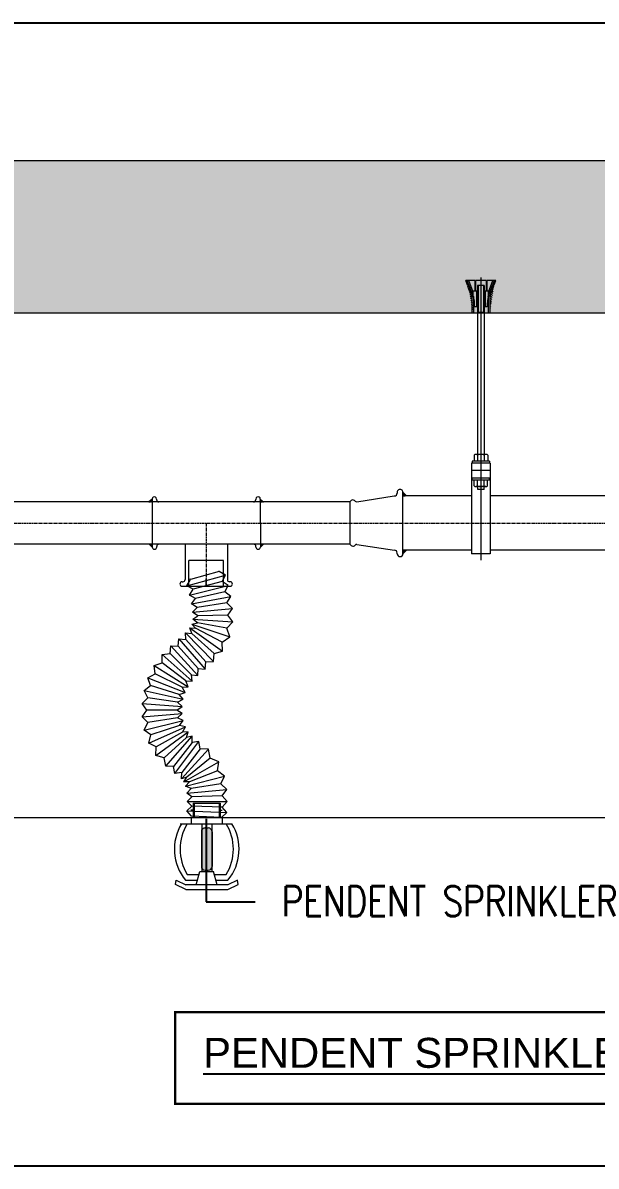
# Model space of a CAD drawing. Header units: millimetres. Extents: x 1706 to 249912, y -487248 to 27192.
# Drawn here: x 192790 to 198512, y -36495 to -25097 of the extents above; entities that cross this region are included whole.
import ezdxf
from ezdxf.enums import TextEntityAlignment as Align

# ---------------------------------------------------------------- set-up
doc = ezdxf.new("R2010")
doc.units = ezdxf.units.MM
doc.linetypes.add('CENTER', pattern=[50.8, 31.75, -6.35, 6.35, -6.35])
doc.linetypes.add('DASHDOT', pattern=[1, 0.5, -0.25, 0, -0.25])
doc.layers.get('0').update_dxf_attribs({"color": 251})
for name, color, linetype in [('FF-FPS-32MM DIA', 1, 'DASHDOT'), ('FS-SPK- TEXT', 7, 'Continuous'), ('TITLE', 251, 'Continuous'), ('tsi dia', 7, 'Continuous')]:
    doc.layers.add(name, color=color, linetype=linetype)
doc.layers.add('Sprinkler Pipe', color=11, linetype='Continuous', lineweight=35)
doc.styles.add('Arial', font='arial.ttf', dxfattribs={"height": 300})
doc.styles.add('RomanS', font='romans__.ttf', dxfattribs={"height": 300})
doc.dimstyles.get("Standard").update_dxf_attribs({"dimtxt": 0.18, "dimasz": 0.18, "dimexe": 0.18, "dimexo": 0.0625, "dimgap": 0.09, "dimtad": 0, "dimtih": 1, "dimtoh": 1, "dimdec": 4, "dimzin": 0, "dimdsep": 46, "dimtxsty": 'Standard', "dimcen": 0.09, "dimadec": 0, "dimazin": 0, "dimtfac": 1, "dimtdec": 4, "dimtofl": 0, "dimtmove": 0, "dimatfit": 3, "dimfxl": 1, "dimtolj": 1, "dimtzin": 0, "dimarcsym": 0})
pattern_1 = [(315.0000005, (186294.6169, -25676.897885), (-0.06629126015, -0.0662912613), [])]

msp = doc.modelspace()

# ---------------------------------------------------------------- hatches: boundary and pattern name
at = {"layer": 'FS-SPK- TEXT', "lineweight": 0}
h = msp.add_hatch(dxfattribs=at)
h.set_pattern_fill('AR-CONC', color=251, scale=150, angle=0.0000005, style=0)
h.set_pattern_definition([(50, (446352.25, 33809.4), (1075.8903, -94.1282), [112.5, -1237.5]), (355, (446352.2, 33809.4), (-208.127, 1128.288), [90, -990]), (100.4514, (446441.9, 33801.5), (867.764, 1034.1593), [95.6103, -1051.713]), (46.1842, (446352.2, 34109.4), (1600.8616, -248.2785), [168.75, -1856.25]), (96.6356, (446485.7, 34088.7), (1401.994, 1461.177), [143.415, -1577.5695]), (351.1842, (446352.2, 34109.4), (1401.993, 1461.178), [135, -1485]), (21, (446502.25, 34034.4), (895.3606, -603.9283), [112.5, -1237.5]), (326, (446502.2, 34034.4), (364.973, 1087.725), [90, -990]), (71.4514, (446576.9, 33984), (1260.334, 483.7958), [95.6103, -1051.713]), (37.5, (446352.25, 33809.36), (18.2398, 499.3408), [0, -978, 0, -1005, 0, -993.75]), (7.5, (446352.25, 33809.36), (394.6043, 591.6176), [0, -573, 0, -955.5, 0, -378.75]), (327.5, (446017.75, 33809.36), (800.73365, -33.8323), [0, -375, 0, -1170, 0, -1552.5]), (317.5, (445867.75, 33809.36), (874.7793, 150.1575), [0, -487.5, 0, -777, 0, -1102.5])])
h.paths.add_polyline_path([(182758.514, -27989.696), (215564.947, -27989.695), (215565.594, -26471.27), (182758.514, -26471.27)])
h = msp.add_hatch(dxfattribs=at)
h.set_pattern_fill('ANSI31', color=9, scale=126, angle=0.0000005, style=0)
h.set_pattern_definition([(45.0000005, (-14173731.151, -3154813.15), (-11.136931902, 11.136931706), [])])
edge = h.paths.add_edge_path()
edge.add_line((197234.62, -27716.952), (197231.136, -27707.962))
edge.add_line((197231.366, -27718.791), (197234.62, -27716.952))
edge.add_line((197227.882, -27709.8), (197231.136, -27707.962))
edge.add_line((197227.882, -27709.8), (197211.055, -27666.379))
edge.add_line((197242.862, -27748.454), (197231.366, -27718.79))
edge.add_line((197287.975, -27824.224), (197226.805, -27666.379))
edge.add_line((197249.687, -27755.557), (197246.203, -27746.567))
edge.add_line((197265.155, -27796.357), (197261.426, -27786.732))
edge.add_line((197246.346, -27757.445), (197249.687, -27755.557))
edge.add_line((197242.863, -27748.454), (197246.203, -27746.567))
edge.add_line((197258.189, -27788.007), (197246.346, -27757.445))
edge.add_line((197261.426, -27786.732), (197258.189, -27788.007))
edge.add_line((197261.85, -27797.452), (197265.155, -27796.357))
edge.add_line((197272.091, -27823.879), (197261.85, -27797.452))
edge.add_line((197272.091, -27823.879), (197272.091, -27989.695))
edge.add_line((197287.841, -27823.879), (197287.841, -27989.695))
h = msp.add_hatch(dxfattribs=at)
h.set_pattern_fill('ANSI31', color=9, scale=126, angle=0.0000005, style=0)
h.set_pattern_definition([(135.0000005, (14568453.888, -3154812.898), (11.136931706, 11.136931902), [])])
h.paths.add_polyline_path([(197479.82, -27748.454), (197479.82, -27748.454), (197491.316, -27718.79)], flags=16)
h.paths.add_polyline_path([(197434.707, -27824.224), (197434.841, -27989.695), (197434.841, -27823.879), (197450.591, -27823.879), (197450.591, -27989.695), (197491.317, -27718.791), (197488.062, -27716.952), (197491.546, -27707.962), (197494.8, -27709.8), (197511.627, -27666.379), (197495.877, -27666.379)])
edge = h.paths.add_edge_path()
edge.add_line((197472.995, -27755.557), (197476.479, -27746.567))
edge.add_line((197457.527, -27796.357), (197461.256, -27786.732))
edge.add_line((197476.336, -27757.445), (197472.995, -27755.557))
edge.add_line((197479.82, -27748.454), (197476.479, -27746.567))
edge.add_line((197464.493, -27788.007), (197476.336, -27757.445))
edge.add_line((197461.256, -27786.732), (197464.493, -27788.007))
edge.add_line((197460.832, -27797.452), (197457.527, -27796.357))
edge.add_line((197450.591, -27823.879), (197460.832, -27797.452))
h = msp.add_hatch(dxfattribs=at)
h.set_pattern_fill('ANSI31', color=8, scale=0.75, angle=0.0000005, style=0)
h.set_pattern_definition([(135.0000005, (252662.65988, -31519.31434), (0.06629126015, 0.06629126132), [])])
h.paths.add_polyline_path([(194079.861, -29844.369), (194079.861, -29872.698), (194048.097, -29872.698)])
h = msp.add_hatch(dxfattribs=at)
h.set_pattern_fill('ANSI31', color=8, scale=0.75, angle=0.0000005, style=0)
h.set_pattern_definition([(45.0000005, (136577.0776, -31519.31536), (-0.06629126132, 0.06629126015), [])])
h.paths.add_polyline_path([(195159.876, -29844.369), (195159.876, -29872.698), (195191.641, -29872.698)])
h = msp.add_hatch(dxfattribs=at)
h.set_pattern_fill('ANSI31', color=8, scale=0.75, angle=0.0000005, style=0)
h.set_pattern_definition(pattern_1)
h.paths.add_polyline_path([(196583.724, -29777.374), (196583.724, -29813.635), (196619.335, -29813.635)])
h = msp.add_hatch(dxfattribs=at)
h.set_pattern_fill('ANSI31', color=8, scale=0.75, angle=0.0000005, style=0)
h.set_pattern_definition([(225.0000005, (252663.65878, -28647.95469), (0.06629126132, -0.06629126015), [])])
h.paths.add_polyline_path([(194080.86, -30322.901), (194080.86, -30294.573), (194049.096, -30294.573)])
h = msp.add_hatch(dxfattribs=at)
h.set_pattern_fill('ANSI31', color=8, scale=0.75, angle=0.0000005, style=0)
h.set_pattern_definition([(315.0000005, (136578.07651, -28647.95571), (-0.06629126015, -0.06629126132), [])])
h.paths.add_polyline_path([(195160.875, -30322.901), (195160.875, -30294.573), (195192.64, -30294.573)])
h = msp.add_hatch(dxfattribs=at)
h.set_pattern_fill('ANSI31', color=8, scale=0.75, angle=0.0000005, style=0)
h.set_pattern_definition(pattern_1)
h.paths.add_polyline_path([(196583.724, -30389.896), (196583.724, -30353.635), (196619.335, -30353.635)])
h = msp.add_hatch(color=256, dxfattribs=at)
h.paths.add_polyline_path([(194571.607, -33506.625, 0.414213562), (194609.107, -33544.125), (194625.115, -33544.125), (194625.115, -33123.987), (194609.107, -33123.987, 0.414213562), (194571.607, -33161.487)])
h.paths.add_polyline_path([(194625.115, -33544.125), (194641.123, -33544.125, 0.414213562), (194678.623, -33506.625), (194678.623, -33161.487, 0.414213562), (194641.123, -33123.987), (194625.115, -33123.987)])

# ---------------------------------------------------------------- linework, layer by layer
at = {"color": 7}
msp.add_lwpolyline([(181344.893, -25096.607), (217878.379, -25096.607), (217878.379, -36495.456), (181344.893, -36495.456)], close=True, dxfattribs=at)
at = {"layer": 'FF-FPS-32MM DIA', "ltscale": 1.5, "const_width": 25, "elevation": -29253.473}
msp.add_lwpolyline([(194310.356, -34960.719), (204138.462, -34960.719), (204138.462, -35874.311), (194310.356, -35874.311)], close=True, dxfattribs=at)
at = {"layer": 'FS-SPK- TEXT', "color": 251, "linetype": 'Continuous', "lineweight": 0}
for p, q in [((215565.594, -26471.27, -28603.472), (182758.514, -26471.27, -28603.472)), ((215564.947, -27989.695, -35104.305), (182758.514, -27989.696, -35104.305))]:
    msp.add_line(p, q, dxfattribs=at)
at = {"layer": 'FS-SPK- TEXT', "color": 9, "lineweight": 0}
for p, q in [((197227.882, -27713.003, -33877.206), (197209.814, -27666.379, -33969.868)), ((197300.406, -27666.379, -33650.481), (197209.814, -27666.379, -33650.481)), ((197287.841, -27827.082, -33650.481), (197225.564, -27666.379, -33969.868)), ((197285.148, -27782.337, -33733.043), (197242.555, -27666.379, -33963.502)), ((197300.406, -27666.379, -33650.481), (197300.406, -27771.379, -33650.481)), ((197413.841, -27666.379, -33650.481), (197308.841, -27666.379, -33650.481)), ((197308.841, -27666.379, -33650.481), (197308.841, -27771.379, -33650.481)), ((197361.341, -27636.09, -35492.603), (197361.341, -30453.026, -31584.684)), ((197413.841, -27666.379, -33650.481), (197413.841, -27771.379, -33650.481)), ((197421.366, -27666.379, -33650.481), (197421.366, -27771.379, -33650.481)), ((197511.627, -27666.379, -33650.481), (197421.366, -27666.379, -33650.481)), ((197434.707, -27824.224, -33649.796), (197495.877, -27666.379, -33963.502)), ((197437.534, -27780.542, -33736.612), (197480.127, -27666.379, -33963.502)), ((197494.8, -27709.8, -33877.206), (197511.627, -27666.379, -33963.502)), ((197227.882, -27713.003, -33979.438), (197231.136, -27711.165, -33979.438)), ((197234.62, -27720.155, -33859.74), (197231.136, -27711.165, -33877.608)), ((197231.366, -27721.994, -33979.438), (197234.62, -27720.155, -33979.438)), ((197242.567, -27751.824, -33805.255), (197231.366, -27721.994, -33859.338)), ((197242.48, -27748.67, -33979.438), (197245.82, -27746.783, -33979.438)), ((197249.304, -27755.773, -33787.789), (197245.82, -27746.783, -33805.657)), ((197245.963, -27757.661, -33979.438), (197249.304, -27755.773, -33979.438)), ((197258.172, -27788.571, -33745.372), (197246.051, -27757.612, -33787.387)), ((197258.172, -27788.571, -33979.438), (197261.435, -27786.727, -33979.438)), ((197264.91, -27795.723, -33727.906), (197261.426, -27786.732, -33745.774)), ((197261.656, -27797.561, -33979.438), (197264.918, -27795.718, -33979.438)), ((197272.091, -27823.879, -33650.481), (197261.656, -27797.561, -33727.505)), ((197327.091, -27771.379, -33650.481), (197285.148, -27771.379, -33650.481)), ((197285.148, -27813.379, -33650.481), (197285.148, -27771.379, -33650.481)), ((197319.341, -27771.379, -33650.481), (197319.341, -27928.879, -33650.481)), ((197327.091, -27716.41, -33650.481), (197327.091, -27984.482, -29518.886)), ((197395.591, -27716.41, -33650.481), (197327.091, -27716.41, -33650.481)), ((197334.84, -27716.41, -33650.481), (197334.84, -27984.482, -29518.886)), ((197387.842, -27716.41, -33650.481), (197387.842, -27984.482, -29518.886)), ((197395.591, -27716.41, -33650.481), (197395.591, -27984.482, -29518.886)), ((197437.534, -27771.379, -33650.481), (197395.591, -27771.379, -33650.481)), ((197403.341, -27771.379, -33650.481), (197403.341, -27928.879, -33650.481)), ((197437.534, -27813.379, -33650.481), (197437.534, -27771.379, -33650.481)), ((197450.591, -27823.879, -33650.481), (197460.832, -27797.452, -33703.004)), ((197457.527, -27796.357, -33726.646), (197461.256, -27786.732, -33745.774)), ((197460.832, -27797.452, -33703.004), (197457.527, -27796.357, -33828.552)), ((197461.256, -27786.732, -33745.774), (197464.493, -27788.007, -33953.425)), ((197464.493, -27788.007, -33721.775), (197476.336, -27757.445, -33782.515)), ((197472.995, -27755.557, -33590.866), (197476.479, -27746.567, -33608.734)), ((197476.336, -27757.445, -33782.515), (197472.995, -27755.557, -33782.515)), ((197479.82, -27748.454, -33782.515), (197476.479, -27746.567, -33782.515)), ((197479.82, -27748.454, -33800.383), (197491.316, -27718.79, -33859.338)), ((197488.062, -27716.952, -33859.74), (197491.546, -27707.962, -33877.608)), ((197491.317, -27718.791, -33979.438), (197488.062, -27716.952, -33979.438)), ((197494.8, -27709.8, -33979.438), (197491.546, -27707.962, -33979.438)), ((197272.091, -27823.879, -33650.481), (197272.091, -27989.695, -33650.481)), ((197287.841, -27823.879, -33650.481), (197287.841, -27989.695, -33650.481)), ((197434.841, -27823.879, -33650.481), (197434.841, -27989.695, -33650.481)), ((197450.591, -27823.879, -33650.481), (197450.591, -27989.695, -33650.481)), ((197327.091, -27928.879, -33650.481), (197298.341, -27928.879, -33650.481)), ((197395.591, -27984.482, -29518.886), (197327.091, -27984.482, -29518.886)), ((197327.091, -27989.695, -35716.279), (197327.091, -29398.606, -31584.684)), ((197424.341, -27928.879, -33650.481), (197395.591, -27928.879, -33650.481)), ((197395.591, -27989.695, -35716.279), (197395.591, -29398.606, -31584.684)), ((197295.929, -29406.369, -31255.727), (197295.929, -29465.314, -31255.727)), ((197413.652, -29398.606, -31255.727), (197314.648, -29398.606, -31255.727)), ((197327.111, -29406.215, -31255.727), (197327.111, -29465.314, -31255.727)), ((197394.895, -29406.215, -31255.727), (197394.895, -29465.314, -31255.727)), ((197429.302, -29406.369, -31255.727), (197429.302, -29465.314, -31255.727)), ((197269.466, -29487.841, -31584.684), (197269.466, -30389.277, -31584.684)), ((197453.216, -29487.841, -31584.684), (197269.466, -29487.841, -31584.684)), ((197446.873, -29465.314, -31584.684), (197275.81, -29465.314, -31584.684)), ((197275.81, -29465.314, -31584.684), (197275.81, -29487.841, -31584.684)), ((197446.873, -29465.314, -31584.684), (197446.873, -29487.841, -31584.684)), ((197453.216, -29487.841, -31584.684), (197453.216, -30389.277, -31584.684)), ((197453.216, -29561.341, -31584.684), (197269.466, -29561.341, -31584.684)), ((197453.216, -29634.841, -31584.684), (197269.466, -29634.841, -31584.684)), ((197275.81, -29657.369, -31584.684), (197275.81, -29634.841, -31584.684)), ((197446.873, -29657.369, -31584.684), (197446.873, -29634.841, -31584.684)), ((197446.873, -29657.369, -31584.684), (197275.81, -29657.369, -31584.684)), ((197295.908, -29711.97, -31584.684), (197295.908, -29657.369, -31584.684)), ((197411.123, -29719.733, -31584.684), (197311.559, -29719.733, -31584.684)), ((197327.091, -29712.124, -31584.684), (197327.091, -29657.369, -31584.684)), ((197330.159, -29747.498, -31584.684), (197330.159, -29719.733, -31584.684)), ((197395.591, -29747.498, -31584.684), (197330.159, -29747.498, -31584.684)), ((197395.591, -29712.124, -31584.684), (197395.591, -29657.369, -31584.684)), ((197395.591, -29747.498, -31584.684), (197395.591, -29719.733, -31584.684)), ((197426.774, -29711.97, -31584.684), (197426.774, -29657.369, -31584.684)), ((197453.216, -30389.277, -31584.684), (197269.466, -30389.277, -31584.684))]:
    msp.add_line(p, q, dxfattribs=at)
at = {"layer": 'FS-SPK- TEXT', "color": 8, "lineweight": 0}
for p, q in [((194079.861, -29844.369, -36010.169), (194048.097, -29872.698, -36010.169)), ((195159.876, -29844.369, -36010.169), (195191.641, -29872.698, -36010.169)), ((196583.724, -29777.374, -31169.28), (196619.335, -29813.635, -31169.28)), ((194080.86, -30322.901, -36022.547), (194049.096, -30294.573, -36022.547)), ((195160.875, -30322.901, -36022.547), (195192.64, -30294.573, -36022.547)), ((196583.724, -30389.896, -31169.28), (196619.335, -30353.635, -31169.28))]:
    msp.add_line(p, q, dxfattribs=at)
at = {"layer": 'FS-SPK- TEXT', "lineweight": 0}
for p, q in [((195092.433, -29872.698, -32589.092), (194147.305, -29872.698, -32589.092)), ((194409.93, -30294.573, -32601.469), (194148.303, -30294.573, -32601.469)), ((195093.432, -30294.573, -32601.469), (194831.805, -30294.573, -32601.469)), ((194488.27, -32875.503, -31169.28), (194488.27, -33018.495, -31169.28)), ((194488.27, -32875.503, -31169.28), (194758.27, -32875.503, -31169.28)), ((194498.16, -32875.503, -31169.28), (194498.16, -33018.495, -31169.28)), ((194748.379, -32875.503, -31169.28), (194748.379, -33018.495, -31169.28)), ((194758.27, -32875.503, -31169.28), (194758.27, -33018.495, -31169.28)), ((194360.521, -33018.495, -31169.28), (194888.126, -33018.495, -31169.28)), ((194488.27, -32945.365, -31169.28), (194465.77, -32945.365, -31169.28)), ((194470.609, -33018.495, -31169.28), (194470.609, -33082.001, -31169.28)), ((194758.27, -32946.999, -31169.28), (194780.77, -32946.999, -31169.28)), ((194779.62, -33018.495, -31169.28), (194779.62, -33082.001, -31169.28)), ((194360.521, -33082.001, -31169.28), (194877.073, -33082.001, -31169.28)), ((194571.607, -33161.487, -31169.28), (194571.607, -33506.625, -31169.28)), ((194609.107, -33123.987, -31169.28), (194641.123, -33123.987, -31169.28)), ((194678.623, -33161.487, -31169.28), (194678.623, -33506.625, -31169.28)), ((194609.107, -33544.125, -31169.28), (194641.123, -33544.125, -31169.28))]:
    msp.add_line(p, q, dxfattribs=at)
at = {"layer": 'FS-SPK- TEXT', "color": 8, "linetype": 'CENTER', "lineweight": 0}
for p, q in [((187562.315, -30083.635, -28204.395), (212035.182, -30083.635, -33362.648)), ((194619.887, -30083.635, -31169.28), (194619.887, -30714.451, -31169.28))]:
    msp.add_line(p, q, dxfattribs=at)
at = {"layer": 'FS-SPK- TEXT', "linetype": 'ByBlock', "lineweight": 0}
msp.add_line((194425.398, -33018.495, -31169.28), (194823.249, -33018.495, -31169.28), dxfattribs=at)
at = {"layer": 'FS-SPK- TEXT', "color": 222, "linetype": 'Continuous', "lineweight": 0}
for p, q in [((194574.765, -33082.001, -31169.28), (194574.765, -33556.57, -31169.28)), ((194676.976, -33082.001, -31169.28), (194676.976, -33556.57, -31169.28)), ((194429.915, -33587.849, -31169.28), (194548.867, -33587.849, -31169.28)), ((194520.453, -33691.227, -31169.28), (194557.464, -33556.57, -31169.28)), ((194557.464, -33556.57, -31169.28), (194692.766, -33556.57, -31169.28)), ((194729.777, -33691.227, -31169.28), (194692.766, -33556.57, -31169.28)), ((194701.363, -33587.849, -31169.28), (194820.315, -33587.849, -31169.28)), ((194313.633, -33688.975, -31169.28), (194320.482, -33645.561, -31169.28)), ((194414.939, -33736.16, -31169.28), (194313.633, -33688.975, -31169.28)), ((194320.482, -33645.561, -31169.28), (194414.939, -33691.227, -31169.28)), ((194413.521, -33644.289, -31169.28), (194533.354, -33644.289, -31169.28)), ((194836.802, -33691.227, -31169.28), (194414.939, -33691.227, -31169.28)), ((194414.939, -33736.16, -31169.28), (194836.802, -33736.16, -31169.28)), ((194716.876, -33644.289, -31169.28), (194836.708, -33644.289, -31169.28)), ((194931.259, -33644.205, -31169.28), (194836.802, -33691.227, -31169.28)), ((194836.802, -33736.16, -31169.28), (194938.108, -33687.619, -31169.28)), ((194938.108, -33687.619, -31169.28), (194931.259, -33644.205, -31169.28))]:
    msp.add_line(p, q, dxfattribs=at)
at = {"layer": 'FS-SPK- TEXT', "color": 251, "lineweight": 0, "elevation": -31169.28}
msp.add_lwpolyline([(183733.999, -33018.495), (216340.745, -33018.495)], dxfattribs=at)
at = {"layer": 'FS-SPK- TEXT', "color": 9, "lineweight": 0}
for centre, radius, start, end in [((196925.211, -27912.997, -33650.481), 373.468, 357.5627808, 15.4702939), ((197797.471, -27912.997, -33650.481), 373.468, 164.529707, 182.4372202), ((197311.579, -29418.262, -31255.727), 19.656, 37.7977952, 142.7689206), ((197361.003, -29477.888, -31255.727), 79.282, 64.6918097, 115.3081913), ((197412.03, -29421.701, -31255.727), 23.096, 41.5941873, 137.8922095), ((197311.559, -29700.077, -31584.684), 19.656, 217.2310803, 322.2022057), ((197361.341, -29638.847, -31584.684), 80.886, 244.9481667, 295.0518343), ((197411.123, -29700.077, -31584.684), 19.656, 217.7977952, 322.7689206)]:
    msp.add_arc(centre, radius, start, end, dxfattribs=at)
at = {"layer": 'FS-SPK- TEXT', "color": 222, "linetype": 'Continuous', "lineweight": 0}
for centre, start, end in [((194786.448, -33334.925, -31169.28), 148.5344376, 219.6776818), ((194843.207, -33334.925, -31169.28), 148.5344376, 211.4655634), ((194407.023, -33334.925, -31169.28), 328.5344376, 31.4655634), ((194463.781, -33334.925, -31169.28), 320.3223192, 31.4655634)]:
    msp.add_arc(centre, 484.542, start, end, dxfattribs=at)
at = {"layer": 'FS-SPK- TEXT', "lineweight": 0}
for centre, start, end in [((194609.107, -33161.487, -31169.28), 90.0000005, 180.0000005), ((194641.123, -33161.487, -31169.28), 0.0000005, 90.0000005), ((194609.107, -33506.625, -31169.28), 180.0000005, 270.0000005), ((194641.123, -33506.625, -31169.28), 270.0000005, 0.0000005)]:
    msp.add_arc(centre, 37.5, start, end, dxfattribs=at)
at = {"layer": 'Sprinkler Pipe', "lineweight": 0}
for p, q in [((194079.805, -29844.369, -32589.092), (194080.803, -30322.901, -32601.469)), ((194124.805, -29844.369, -32589.092), (194124.805, -29850.198, -32589.092)), ((195114.933, -29844.369, -32589.092), (195114.933, -29850.198, -32589.092)), ((196122.715, -29871.403, -31169.28), (196497.463, -29813.635, -31169.28)), ((196526.124, -29777.374, -31169.28), (196526.124, -29784.835, -31169.28)), ((196583.724, -30389.896, -31169.28), (196583.724, -29777.374, -31169.28)), ((197269.466, -29813.635, -32683.322), (196583.724, -29813.635, -32191.151)), ((198731.92, -29813.635, -35072.505), (197453.216, -29813.635, -33415.604)), ((196055.295, -29872.698, -32710.679), (192408.728, -29872.698, -32468.64)), ((195159.933, -29872.698, -32589.092), (195160.932, -30294.573, -32601.469)), ((196053.74, -29882.035, -31169.28), (196053.74, -30285.235, -31169.28)), ((196055.295, -30294.573, -32710.679), (192408.728, -30294.573, -32468.64)), ((194125.803, -30322.901, -32601.469), (194125.803, -30317.073, -32601.469)), ((194409.93, -30294.573, -32601.469), (194408.949, -30647.542, -31169.28)), ((194831.805, -30294.573, -32601.469), (194830.824, -30647.167, -31169.28)), ((195115.932, -30322.901, -32601.469), (195115.932, -30317.073, -32601.469)), ((196123.19, -30295.935, -31169.28), (196497.702, -30353.632, -31169.28)), ((196526.124, -30389.896, -31169.28), (196526.124, -30382.435, -31169.28)), ((197269.466, -30353.635, -32683.322), (196583.724, -30353.635, -32191.151)), ((198732.824, -30353.635, -35073.676), (197453.216, -30353.635, -33415.604)), ((194793.324, -30457.279, -31169.28), (194446.449, -30457.279, -31169.28)), ((194446.449, -30714.451, -31169.28), (194446.449, -30457.279, -31169.28)), ((194793.324, -30714.451, -31169.28), (194793.324, -30457.279, -31169.28)), ((194619.887, -30714.451, -31169.28), (194619.887, -30638.275, -31169.28)), ((194380.62, -30669.451, -31169.28), (194386.449, -30669.451, -31169.28)), ((194380.62, -30714.451, -31169.28), (194859.153, -30714.451, -31169.28)), ((194859.153, -30669.451, -31169.28), (194853.324, -30669.451, -31169.28))]:
    msp.add_line(p, q, dxfattribs=at)
at = {"layer": 'Sprinkler Pipe', "lineweight": 0, "elevation": -31169.28}
for points in [[(194773.096, -33025.725), (194773.395, -33019.732), (194473.768, -33004.774), (194426.105, -32952.653), (194825.915, -32970.314), (194777.844, -32915.017), (194477.969, -32906.366), (194428.664, -32859.274), (194828.862, -32860.47), (194777.911, -32803.787), (194478.096, -32814.319), (194425.62, -32775.915), (194824.27, -32740.731), (194766.864, -32684.093), (194470.662, -32731.674), (194414.74, -32708.242), (194802.186, -32608.016), (194732.571, -32555.027), (194453.263, -32664.511), (194397.533, -32663.613), (194744.552, -32464.269), (194657.865, -32426.681), (194426.508, -32617.662), (194371.733, -32632.972), (194642.3, -32338.093), (194560.929, -32334.934), (194375.369, -32570.661), (194307.866, -32582.255), (194547.549, -32261.768), (194479.28, -32272.928), (194295.093, -32509.729), (194215.664, -32509.21), (194480.193, -32208.903), (194421.826, -32222.049), (194201.143, -32425.27), (194117.342, -32401.784), (194441.337, -32166.865), (194382.097, -32167.257), (194121.555, -32315.977), (194046.064, -32277.541), (194411.768, -32114.997), (194352.618, -32100.979), (194068.353, -32196.861), (194001.944, -32147.431), (194390.791, -32052.785), (194334.538, -32026.789), (194038.241, -32073.779), (193980.932, -32015.727), (194379.866, -31983.92), (194328.275, -31948.403), (194028.277, -31949.7), (193980.325, -31884.331), (194379.553, -31912.194), (194333.802, -31869.205), (194036.891, -31826.264), (193999.162, -31754.332), (194389.828, -31841.166), (194350.892, -31792.376), (194063.948, -31704.834), (194038.137, -31626.973), (194410.232, -31774.3), (194379.111, -31721.159), (194110.634, -31587.293), (194099.381, -31504.586), (194439.764, -31715.061), (194417.922, -31658.465), (194178.725, -31477.399), (194181.034, -31395.794), (194480.206, -31661.607), (194471.547, -31597.922), (194259.553, -31385.653), (194266.815, -31309.414), (194537.774, -31603.933), (194539.175, -31535.401), (194341.101, -31310.086), (194346.885, -31238.534), (194609.974, -31540.104), (194616.99, -31467.03), (194416.033, -31244.283), (194413.695, -31177.902), (194693.561, -31463.97), (194700.885, -31383.932), (194476.706, -31184.574), (194457.951, -31128.165), (194783.327, -31361.169), (194780.65, -31270.018), (194513.86, -31132.82), (194476.603, -31092.26), (194856.924, -31216.823), (194826.723, -31131.974), (194531.511, -31078.585), (194485.556, -31041.643), (194884.884, -31068.049), (194836.162, -31000.488), (194536.246, -31007.602), (194483.924, -30972.095), (194882.359, -30934.544), (194825.285, -30880.685), (194528.587, -30925.071), (194471.835, -30890.667), (194864.8, -30814.913), (194804.181, -30769.997), (194511.555, -30836.103), (194451.957, -30802.237), (194840.162, -30704.991), (194778.188, -30665.642), (194488.385, -30743.194), (194427.093, -30708.965), (194812.681, -30601.811), (194750.543, -30565.766), (194461.788, -30647.13), (194460.16, -30641.355)], [(194427.093, -30708.965), (194461.788, -30647.13)], [(194750.543, -30565.766), (194748.916, -30559.99)], [(194778.188, -30665.642), (194812.681, -30601.811)], [(194451.957, -30802.237), (194488.385, -30743.194)], [(194804.181, -30769.997), (194840.162, -30704.991)], [(194471.835, -30890.667), (194511.555, -30836.103)], [(194825.285, -30880.685), (194864.8, -30814.913)], [(194483.924, -30972.095), (194528.587, -30925.071)], [(194836.162, -31000.488), (194882.359, -30934.544)], [(194476.603, -31092.26), (194531.511, -31078.585)], [(194485.556, -31041.643), (194536.246, -31007.602)], [(194826.723, -31131.974), (194884.884, -31068.049)], [(194413.695, -31177.902), (194476.706, -31184.574)], [(194457.951, -31128.165), (194513.86, -31132.82)], [(194780.65, -31270.018), (194856.924, -31216.823)], [(194266.815, -31309.414), (194341.101, -31310.086)], [(194346.885, -31238.534), (194416.033, -31244.283)], [(194181.034, -31395.794), (194259.553, -31385.653)], [(194700.885, -31383.932), (194783.327, -31361.169)], [(194099.381, -31504.586), (194178.725, -31477.399)], [(194539.175, -31535.401), (194609.974, -31540.104)], [(194616.99, -31467.03), (194693.561, -31463.97)], [(194038.137, -31626.973), (194110.634, -31587.293)], [(194417.922, -31658.465), (194480.206, -31661.607)], [(194471.547, -31597.922), (194537.774, -31603.933)], [(193999.162, -31754.332), (194063.948, -31704.834)], [(194350.892, -31792.376), (194410.232, -31774.3)], [(194379.111, -31721.159), (194439.764, -31715.061)], [(193980.325, -31884.331), (194036.891, -31826.264)], [(194328.275, -31948.403), (194379.553, -31912.194)], [(194333.802, -31869.205), (194389.828, -31841.166)], [(193980.932, -32015.727), (194028.277, -31949.7)], [(194334.538, -32026.789), (194379.866, -31983.92)], [(194001.944, -32147.431), (194038.241, -32073.779)], [(194352.618, -32100.979), (194390.791, -32052.785)], [(194382.097, -32167.257), (194411.768, -32114.997)], [(194046.064, -32277.541), (194068.353, -32196.861)], [(194421.826, -32222.049), (194441.337, -32166.865)], [(194479.28, -32272.928), (194480.193, -32208.903)], [(194117.342, -32401.784), (194121.555, -32315.977)], [(194560.929, -32334.934), (194547.549, -32261.768)], [(194657.865, -32426.681), (194642.3, -32338.093)], [(194215.664, -32509.21), (194201.143, -32425.27)], [(194732.571, -32555.027), (194744.552, -32464.269)], [(194307.866, -32582.255), (194295.093, -32509.729)], [(194371.733, -32632.972), (194375.369, -32570.661)], [(194397.533, -32663.613), (194426.508, -32617.662)], [(194414.74, -32708.242), (194453.263, -32664.511)], [(194766.864, -32684.093), (194802.186, -32608.016)], [(194425.62, -32775.915), (194470.662, -32731.674)], [(194428.664, -32859.274), (194478.096, -32814.319)], [(194777.911, -32803.787), (194824.27, -32740.731)], [(194426.105, -32952.653), (194477.969, -32906.366)], [(194777.844, -32915.017), (194828.862, -32860.47)], [(194473.469, -33010.766), (194473.768, -33004.774)], [(194773.395, -33019.732), (194825.915, -32970.314)]]:
    msp.add_lwpolyline(points, dxfattribs=at)
at = {"layer": 'Sprinkler Pipe', "lineweight": 0}
for centre, radius, start, end in [((196554.924, -29777.374, -31169.28), 28.8, 0.0000005, 180.0000005), ((194102.305, -29844.369, -32589.092), 22.5, 0.0000005, 180.0000005), ((194147.305, -29850.198, -32589.092), 22.5, 180.0000005, 270.0000005), ((195092.433, -29850.198, -32589.092), 22.5, 270.0000005, 0.0000005), ((195137.433, -29844.369, -32589.092), 22.5, 0.0000005, 180.0000005), ((196082.54, -29882.035, -31169.28), 28.8, 38.1881486, 180.0000005), ((196120.267, -29852.359, -31169.28), 19.2, 218.1881486, 278.7582069), ((196497.463, -29784.974, -31169.28), 28.662, 269.7230939, 0.2769072), ((194148.303, -30317.073, -32601.469), 22.5, 90.0000005, 180.0000005), ((195093.432, -30317.073, -32601.469), 22.5, 0.0000005, 90.0000005), ((196082.54, -30285.235, -31169.28), 28.8, 180.0000005, 321.8118523), ((196120.267, -30314.911, -31169.28), 19.2, 81.2417941, 141.8118523), ((194103.303, -30322.901, -32601.469), 22.5, 180.0000005, 0.0000005), ((195138.432, -30322.901, -32601.469), 22.5, 180.0000005, 0.0000005), ((196497.702, -30382.057, -31169.28), 28.424, 359.2373884, 90.7626126), ((196554.924, -30389.896, -31169.28), 28.8, 180.0000005, 0.0000005), ((194386.745, -30647.247, -31169.28), 22.206, 269.2373884, 0.7626127), ((194853.216, -30647.059, -31169.28), 22.392, 179.7230938, 270.2769072), ((194380.62, -30691.951, -31169.28), 22.5, 90.0000005, 270.0000005), ((194859.153, -30691.951, -31169.28), 22.5, 270.0000005, 90.0000005)]:
    msp.add_arc(centre, radius, start, end, dxfattribs=at)

# ---------------------------------------------------------------- texts
at = {"layer": 'TITLE', "color": 7, "lineweight": 0, "style": 'RomanS', "width": 0.8}
msp.add_text('PENDENT SPRINKLER', height=300, rotation=0.0000005, dxfattribs=at).set_placement((197050.987, -34004.307, -31169.28), align=Align.CENTER)
at = {"layer": 'tsi dia', "lineweight": 25, "style": 'Arial'}
msp.add_text('%%UPENDENT SPRINKLER TYPICAL FIXING DETAIL', height=298.57143, dxfattribs=at).set_placement((194589.315, -35515.164, -27748.202))

# ---------------------------------------------------------------- leaders
at = {"layer": 'FS-SPK- TEXT', "lineweight": 0}
msp.add_leader([(194619.887, -33033.936, -31169.28), (194619.887, -33859.651, -31169.28), (195110.225, -33859.651, -31169.28)], dimstyle='Standard', dxfattribs=at)

doc.saveas('drawing.dxf')
